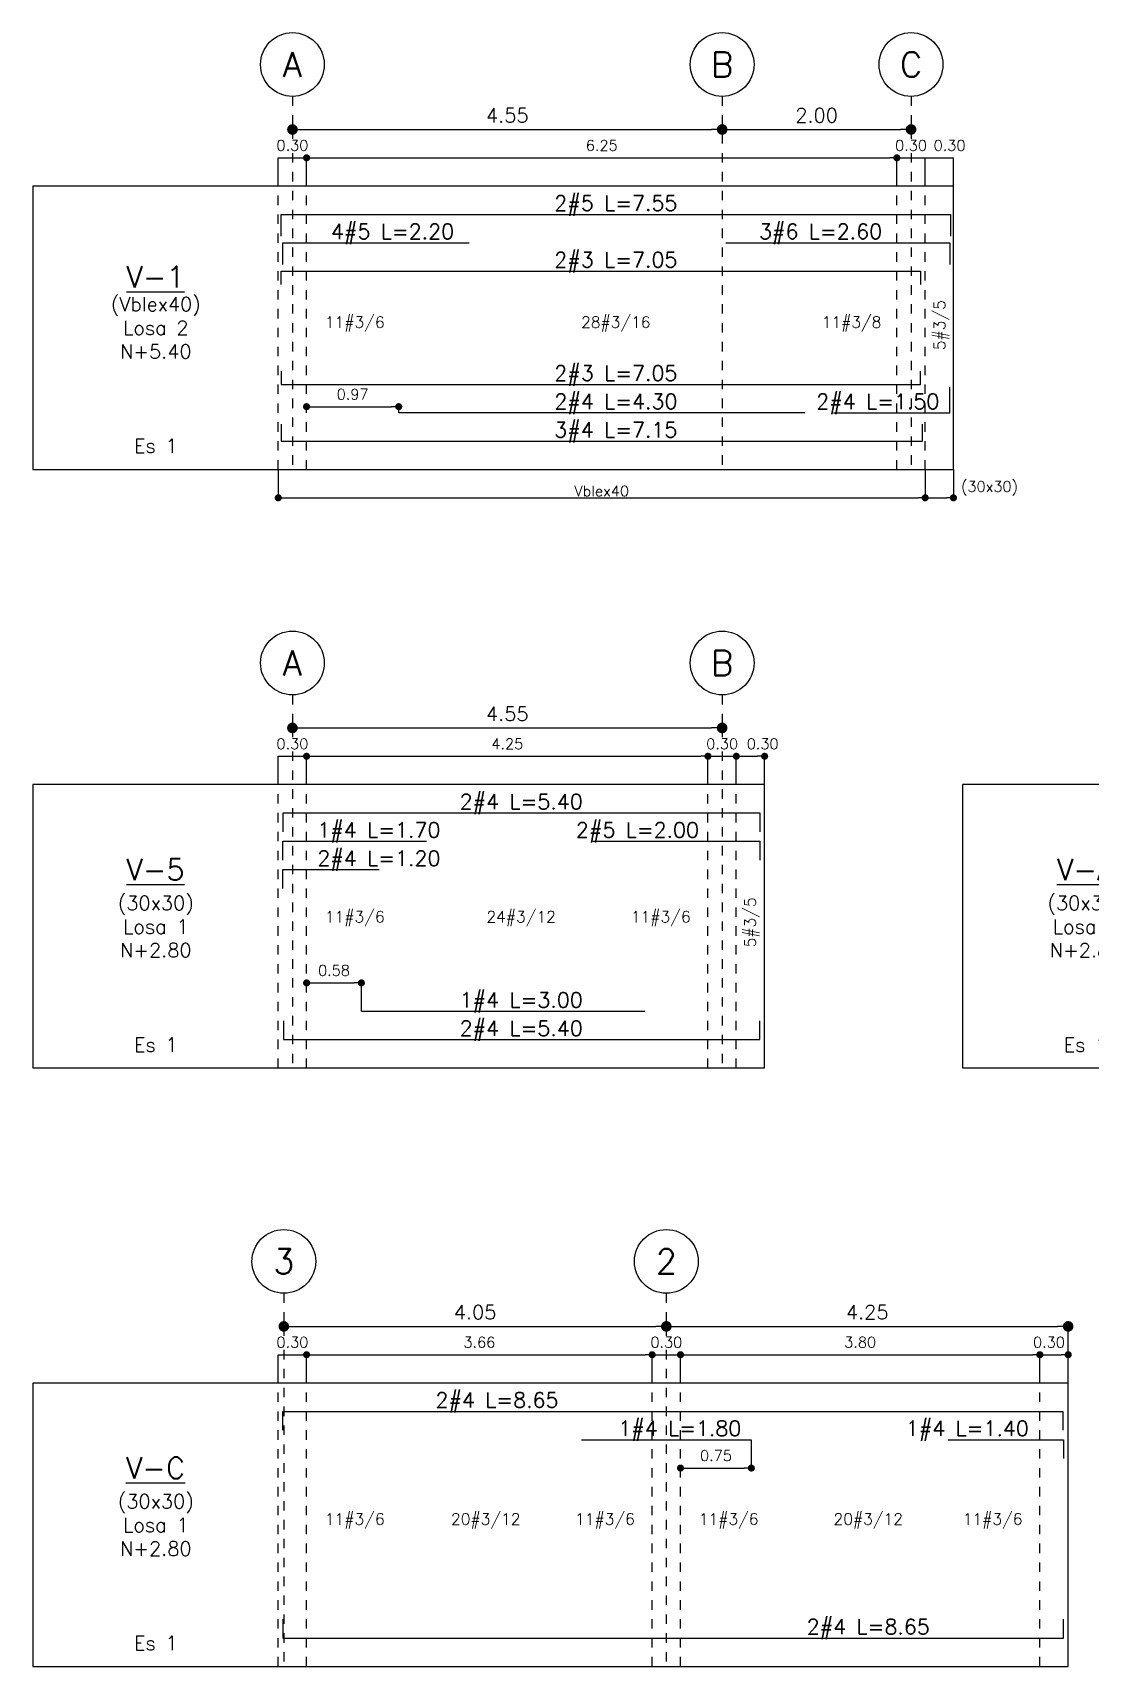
# Model space of a CAD drawing. Header units: millimetres. Extents: x -42 to 124, y -10 to 43.
# Drawn here: x 37.69 to 48.89, y 23.15 to 40.45 of the extents above; entities that cross this region are included whole.
import ezdxf
from ezdxf.enums import TextEntityAlignment as Align

# ---------------------------------------------------------------- set-up
doc = ezdxf.new("R2010")
doc.units = ezdxf.units.MM
doc.header["$LTSCALE"] = 0.01
doc.header["$PDMODE"] = 3
doc.linetypes.add('DASHDOT', pattern=[1, 0.5, -0.25, 0, -0.25])
doc.linetypes.add('DASHED2', pattern=[0.375, 0.25, -0.125])
for name, color, linetype in [('FC_BORDES', 4, 'Continuous'), ('FC_CIRCULO DE EJES', 3, 'Continuous'), ('FC_COTAS', 1, 'Continuous'), ('FC_COTAS @ 75', 1, 'Continuous'), ('FC_COTAS EJES', 1, 'Continuous'), ('FC_COTAS EJES @ 75', 1, 'Continuous'), ('FC_EJES', 1, 'DASHDOT'), ('FC_PROYECCION', 6, 'DASHED2'), ('FC_R-175', 5, 'Continuous'), ('FC_R-175 @ 75', 5, 'Continuous'), ('FC_R-60', 11, 'Continuous'), ('FC_R-80', 11, 'Continuous'), ('FC_R-80 @ 75', 11, 'Continuous'), ('FC_REFUERZO', 5, 'Continuous')]:
    doc.layers.add(name, color=color, linetype=linetype)
doc.styles.add('FC_TEXT', font='romans.shx', dxfattribs={"height": 0.002})
doc.styles.add('FC_TEXT1', font='romans.shx')
doc.styles.get("Standard").update_dxf_attribs({"font": 'romans.shx'})
doc.dimstyles.new('FC_COTAS', dxfattribs={"dimtxt": 0.0015, "dimasz": 0.001, "dimexe": 0, "dimexo": 0, "dimgap": 0.001, "dimtad": 1, "dimtih": 1, "dimtoh": 1, "dimzin": 0, "dimdsep": 46, "dimtxsty": 'FC_TEXT1', "dimblk": 'DOT', "dimcen": 0.09, "dimclrd": 256, "dimclre": 256, "dimclrt": 256, "dimadec": 0, "dimazin": 0, "dimtfac": 1, "dimtix": 1, "dimtmove": 2, "dimatfit": 3, "dimfxl": 1.002, "dimtolj": 1, "dimtzin": 0, "dimlwd": -1, "dimarcsym": 0})
doc.dimstyles.new('FC_COTAS EJES', dxfattribs={"dimtxt": 0.002, "dimasz": 0.0015, "dimexe": 0, "dimexo": 0, "dimgap": 0.001, "dimtad": 1, "dimtih": 1, "dimtoh": 1, "dimzin": 0, "dimdsep": 46, "dimtxsty": 'FC_TEXT1', "dimblk": 'DOT', "dimcen": 0.09, "dimclrd": 256, "dimclre": 256, "dimclrt": 256, "dimadec": 0, "dimazin": 0, "dimtfac": 1, "dimtix": 1, "dimtmove": 2, "dimatfit": 3, "dimfxl": 1.002, "dimtolj": 1, "dimtzin": 0, "dimlwd": -1, "dimarcsym": 0})

# ---------------------------------------------------------------- blocks, each defined once
blk = doc.blocks.new('*D447')
at = {"layer": 'Defpoints', "color": 0, "ltscale": 0.6, "transparency": 16777216}
for p in [(40.288, 32.484), (40.588, 32.484)]:
    blk.add_point(p, dxfattribs=at)
at = {"layer": 'FC_COTAS', "lineweight": -2, "ltscale": 0.6, "transparency": 16777216}
for p, q in [((40.288, 32.484), (40.288, 32.784)), ((40.588, 32.484), (40.588, 32.784))]:
    blk.add_line(p, q, dxfattribs=at)
at = {"layer": 'FC_COTAS', "ltscale": 0.6, "transparency": 16777216}
blk.add_line((40.288, 32.784), (40.588, 32.784), dxfattribs=at)
at = {"layer": 'FC_COTAS', "ltscale": 0.6, "transparency": 16777216, "insert": (40.438, 32.916), "char_height": 0.1125, "attachment_point": 5, "style": 'FC_TEXT1', "bg_fill": 3, "box_fill_scale": 1.1, "bg_fill_color": 256, "bg_fill_true_color": 13158600, "bg_fill_transparency": 0}
blk.add_mtext('\\A1;0.30', dxfattribs=at)
at = {"layer": 'Defpoints', "color": 0, "ltscale": 0.6, "transparency": 16777216}
blk.add_point((40.588, 32.784), dxfattribs=at)
blk = doc.blocks.new('_Dot')
at = {"color": 0, "linetype": 'ByBlock', "lineweight": -2}
blk.add_line((-0.5, 0), (-1, 0), dxfattribs=at)
at = {"color": 0, "linetype": 'ByBlock', "const_width": 0.5}
blk.add_lwpolyline([(-0.25, 0, 1), (0.25, 0, 1)], format="xyb", close=True, dxfattribs=at)
blk = doc.blocks.new('*D448')
at = {"layer": 'Defpoints', "color": 0, "ltscale": 0.6, "transparency": 16777216}
for p in [(44.838, 32.784), (40.588, 32.484), (44.838, 32.484)]:
    blk.add_point(p, dxfattribs=at)
at = {"layer": 'FC_COTAS', "lineweight": -2, "ltscale": 0.6, "transparency": 16777216}
for p, q in [((40.588, 32.484), (40.588, 32.784)), ((44.838, 32.484), (44.838, 32.784))]:
    blk.add_line(p, q, dxfattribs=at)
at = {"layer": 'FC_COTAS', "ltscale": 0.6, "transparency": 16777216}
blk.add_line((40.663, 32.784), (44.763, 32.784), dxfattribs=at)
at = {"layer": 'FC_COTAS', "ltscale": 0.6, "transparency": 16777216, "xscale": 0.075, "yscale": 0.075, "zscale": 0.075, "rotation": 180}
blk.add_blockref('_Dot', (40.588, 32.784), dxfattribs=at)
at = {"layer": 'FC_COTAS', "ltscale": 0.6, "transparency": 16777216, "xscale": 0.075, "yscale": 0.075, "zscale": 0.075}
blk.add_blockref('_Dot', (44.838, 32.784), dxfattribs=at)
at = {"layer": 'FC_COTAS', "ltscale": 0.6, "transparency": 16777216, "insert": (42.713, 32.916), "char_height": 0.1125, "attachment_point": 5, "style": 'FC_TEXT1'}
blk.add_mtext('\\A1;4.25', dxfattribs=at)
blk = doc.blocks.new('*D449')
at = {"layer": 'Defpoints', "color": 0, "ltscale": 0.6, "transparency": 16777216}
for p in [(44.838, 32.484), (45.138, 32.484)]:
    blk.add_point(p, dxfattribs=at)
at = {"layer": 'FC_COTAS', "lineweight": -2, "ltscale": 0.6, "transparency": 16777216}
for p, q in [((44.838, 32.484), (44.838, 32.784)), ((45.138, 32.484), (45.138, 32.784))]:
    blk.add_line(p, q, dxfattribs=at)
at = {"layer": 'FC_COTAS', "ltscale": 0.6, "transparency": 16777216}
blk.add_line((44.838, 32.784), (45.138, 32.784), dxfattribs=at)
at = {"layer": 'FC_COTAS', "ltscale": 0.6, "transparency": 16777216, "insert": (44.988, 32.916), "char_height": 0.1125, "attachment_point": 5, "style": 'FC_TEXT1', "bg_fill": 3, "box_fill_scale": 1.1, "bg_fill_color": 256, "bg_fill_true_color": 13158600, "bg_fill_transparency": 0}
blk.add_mtext('\\A1;0.30', dxfattribs=at)
at = {"layer": 'Defpoints', "color": 0, "ltscale": 0.6, "transparency": 16777216}
blk.add_point((45.138, 32.784), dxfattribs=at)
blk = doc.blocks.new('*D434')
at = {"layer": 'Defpoints', "color": 0, "ltscale": 0.6, "transparency": 16777216}
for p in [(45.438, 32.784), (45.138, 32.484), (45.438, 32.484)]:
    blk.add_point(p, dxfattribs=at)
at = {"layer": 'FC_COTAS', "lineweight": -2, "ltscale": 0.6, "transparency": 16777216}
for p, q in [((45.138, 32.484), (45.138, 32.784)), ((45.438, 32.484), (45.438, 32.784))]:
    blk.add_line(p, q, dxfattribs=at)
at = {"layer": 'FC_COTAS', "ltscale": 0.6, "transparency": 16777216}
blk.add_line((45.213, 32.784), (45.363, 32.784), dxfattribs=at)
at = {"layer": 'FC_COTAS', "ltscale": 0.6, "transparency": 16777216, "xscale": 0.075, "yscale": 0.075, "zscale": 0.075, "rotation": 180}
blk.add_blockref('_Dot', (45.138, 32.784), dxfattribs=at)
at = {"layer": 'FC_COTAS', "ltscale": 0.6, "transparency": 16777216, "xscale": 0.075, "yscale": 0.075, "zscale": 0.075}
blk.add_blockref('_Dot', (45.438, 32.784), dxfattribs=at)
at = {"layer": 'FC_COTAS', "ltscale": 0.6, "transparency": 16777216, "insert": (45.417, 32.916), "char_height": 0.1125, "attachment_point": 5, "style": 'FC_TEXT1'}
blk.add_mtext('\\A1;0.30', dxfattribs=at)
blk = doc.blocks.new('*D450')
at = {"layer": 'Defpoints', "color": 0, "ltscale": 0.6, "transparency": 16777216}
for p in [(40.438, 33.084), (44.988, 33.084), (44.988, 33.084)]:
    blk.add_point(p, dxfattribs=at)
at = {"layer": 'FC_COTAS EJES', "ltscale": 0.6, "transparency": 16777216}
blk.add_line((40.55, 33.084), (44.875, 33.084), dxfattribs=at)
at = {"layer": 'FC_COTAS EJES', "ltscale": 0.6, "transparency": 16777216, "xscale": 0.1125, "yscale": 0.1125, "zscale": 0.1125, "rotation": 180}
blk.add_blockref('_Dot', (40.438, 33.084), dxfattribs=at)
at = {"layer": 'FC_COTAS EJES', "ltscale": 0.6, "transparency": 16777216, "xscale": 0.1125, "yscale": 0.1125, "zscale": 0.1125}
blk.add_blockref('_Dot', (44.988, 33.084), dxfattribs=at)
at = {"layer": 'FC_COTAS EJES', "ltscale": 0.6, "transparency": 16777216, "insert": (42.713, 33.234), "char_height": 0.15, "attachment_point": 5, "style": 'FC_TEXT1'}
blk.add_mtext('\\A1;4.55', dxfattribs=at)
blk = doc.blocks.new('FC_B_Eje')
at = {"layer": 'FC_CIRCULO DE EJES', "ltscale": 1.5}
blk.add_circle((0, 0), 0.0045, dxfattribs=at)
at = {"ltscale": 1.5, "style": 'FC_TEXT1'}
blk.add_attdef('EJE', text='', height=0.0035, dxfattribs=at).set_placement((0, 0), align=Align.MIDDLE_CENTER)
blk = doc.blocks.new('*D407')
at = {"layer": 'Defpoints', "color": 0, "ltscale": 0.6, "transparency": 16777216}
for p in [(40.288, 26.147), (40.588, 26.147)]:
    blk.add_point(p, dxfattribs=at)
at = {"layer": 'FC_COTAS', "lineweight": -2, "ltscale": 0.6, "transparency": 16777216}
for p, q in [((40.288, 26.147), (40.288, 26.447)), ((40.588, 26.147), (40.588, 26.447))]:
    blk.add_line(p, q, dxfattribs=at)
at = {"layer": 'FC_COTAS', "ltscale": 0.6, "transparency": 16777216}
blk.add_line((40.288, 26.447), (40.588, 26.447), dxfattribs=at)
at = {"layer": 'FC_COTAS', "ltscale": 0.6, "transparency": 16777216, "insert": (40.438, 26.579), "char_height": 0.1125, "attachment_point": 5, "style": 'FC_TEXT1', "bg_fill": 3, "box_fill_scale": 1.1, "bg_fill_color": 256, "bg_fill_true_color": 13158600, "bg_fill_transparency": 0}
blk.add_mtext('\\A1;0.30', dxfattribs=at)
at = {"layer": 'Defpoints', "color": 0, "ltscale": 0.6, "transparency": 16777216}
blk.add_point((40.588, 26.447), dxfattribs=at)
blk = doc.blocks.new('*D408')
at = {"layer": 'Defpoints', "color": 0, "ltscale": 0.6, "transparency": 16777216}
for p in [(44.247, 26.447), (40.588, 26.147), (44.247, 26.147)]:
    blk.add_point(p, dxfattribs=at)
at = {"layer": 'FC_COTAS', "lineweight": -2, "ltscale": 0.6, "transparency": 16777216}
for p, q in [((40.588, 26.147), (40.588, 26.447)), ((44.247, 26.147), (44.247, 26.447))]:
    blk.add_line(p, q, dxfattribs=at)
at = {"layer": 'FC_COTAS', "ltscale": 0.6, "transparency": 16777216}
blk.add_line((40.663, 26.447), (44.172, 26.447), dxfattribs=at)
at = {"layer": 'FC_COTAS', "ltscale": 0.6, "transparency": 16777216, "xscale": 0.075, "yscale": 0.075, "zscale": 0.075, "rotation": 180}
blk.add_blockref('_Dot', (40.588, 26.447), dxfattribs=at)
at = {"layer": 'FC_COTAS', "ltscale": 0.6, "transparency": 16777216, "xscale": 0.075, "yscale": 0.075, "zscale": 0.075}
blk.add_blockref('_Dot', (44.247, 26.447), dxfattribs=at)
at = {"layer": 'FC_COTAS', "ltscale": 0.6, "transparency": 16777216, "insert": (42.417, 26.579), "char_height": 0.1125, "attachment_point": 5, "style": 'FC_TEXT1'}
blk.add_mtext('\\A1;3.66', dxfattribs=at)
blk = doc.blocks.new('*D409')
at = {"layer": 'Defpoints', "color": 0, "ltscale": 0.6, "transparency": 16777216}
for p in [(44.247, 26.147), (44.547, 26.147)]:
    blk.add_point(p, dxfattribs=at)
at = {"layer": 'FC_COTAS', "lineweight": -2, "ltscale": 0.6, "transparency": 16777216}
for p, q in [((44.247, 26.147), (44.247, 26.447)), ((44.547, 26.147), (44.547, 26.447))]:
    blk.add_line(p, q, dxfattribs=at)
at = {"layer": 'FC_COTAS', "ltscale": 0.6, "transparency": 16777216}
blk.add_line((44.247, 26.447), (44.547, 26.447), dxfattribs=at)
at = {"layer": 'FC_COTAS', "ltscale": 0.6, "transparency": 16777216, "insert": (44.397, 26.579), "char_height": 0.1125, "attachment_point": 5, "style": 'FC_TEXT1', "bg_fill": 3, "box_fill_scale": 1.1, "bg_fill_color": 256, "bg_fill_true_color": 13158600, "bg_fill_transparency": 0}
blk.add_mtext('\\A1;0.30', dxfattribs=at)
at = {"layer": 'Defpoints', "color": 0, "ltscale": 0.6, "transparency": 16777216}
blk.add_point((44.547, 26.447), dxfattribs=at)
blk = doc.blocks.new('*D410')
at = {"layer": 'Defpoints', "color": 0, "ltscale": 0.6, "transparency": 16777216}
for p in [(48.352, 26.447), (44.547, 26.147), (48.352, 26.147)]:
    blk.add_point(p, dxfattribs=at)
at = {"layer": 'FC_COTAS', "lineweight": -2, "ltscale": 0.6, "transparency": 16777216}
for p, q in [((44.547, 26.147), (44.547, 26.447)), ((48.352, 26.147), (48.352, 26.447))]:
    blk.add_line(p, q, dxfattribs=at)
at = {"layer": 'FC_COTAS', "ltscale": 0.6, "transparency": 16777216}
blk.add_line((44.622, 26.447), (48.277, 26.447), dxfattribs=at)
at = {"layer": 'FC_COTAS', "ltscale": 0.6, "transparency": 16777216, "xscale": 0.075, "yscale": 0.075, "zscale": 0.075, "rotation": 180}
blk.add_blockref('_Dot', (44.547, 26.447), dxfattribs=at)
at = {"layer": 'FC_COTAS', "ltscale": 0.6, "transparency": 16777216, "xscale": 0.075, "yscale": 0.075, "zscale": 0.075}
blk.add_blockref('_Dot', (48.352, 26.447), dxfattribs=at)
at = {"layer": 'FC_COTAS', "ltscale": 0.6, "transparency": 16777216, "insert": (46.449, 26.579), "char_height": 0.1125, "attachment_point": 5, "style": 'FC_TEXT1'}
blk.add_mtext('\\A1;3.80', dxfattribs=at)
blk = doc.blocks.new('*D411')
at = {"layer": 'Defpoints', "color": 0, "ltscale": 0.6, "transparency": 16777216}
for p in [(48.652, 26.447), (48.352, 26.147), (48.652, 26.147)]:
    blk.add_point(p, dxfattribs=at)
at = {"layer": 'FC_COTAS', "lineweight": -2, "ltscale": 0.6, "transparency": 16777216}
for p, q in [((48.352, 26.147), (48.352, 26.447)), ((48.652, 26.147), (48.652, 26.447))]:
    blk.add_line(p, q, dxfattribs=at)
at = {"layer": 'FC_COTAS', "ltscale": 0.6, "transparency": 16777216}
blk.add_line((48.427, 26.447), (48.577, 26.447), dxfattribs=at)
at = {"layer": 'FC_COTAS', "ltscale": 0.6, "transparency": 16777216, "xscale": 0.075, "yscale": 0.075, "zscale": 0.075, "rotation": 180}
blk.add_blockref('_Dot', (48.352, 26.447), dxfattribs=at)
at = {"layer": 'FC_COTAS', "ltscale": 0.6, "transparency": 16777216, "xscale": 0.075, "yscale": 0.075, "zscale": 0.075}
blk.add_blockref('_Dot', (48.652, 26.447), dxfattribs=at)
at = {"layer": 'FC_COTAS', "ltscale": 0.6, "transparency": 16777216, "insert": (48.448, 26.579), "char_height": 0.1125, "attachment_point": 5, "style": 'FC_TEXT1'}
blk.add_mtext('\\A1;0.30', dxfattribs=at)
blk = doc.blocks.new('*D412')
at = {"layer": 'Defpoints', "color": 0, "ltscale": 0.6, "transparency": 16777216}
for p in [(40.347, 26.747), (44.397, 26.747), (44.397, 26.747)]:
    blk.add_point(p, dxfattribs=at)
at = {"layer": 'FC_COTAS', "ltscale": 0.6, "transparency": 16777216}
blk.add_line((40.46, 26.747), (44.285, 26.747), dxfattribs=at)
at = {"layer": 'FC_COTAS', "ltscale": 0.6, "transparency": 16777216, "xscale": 0.1125, "yscale": 0.1125, "zscale": 0.1125, "rotation": 180}
blk.add_blockref('_Dot', (40.347, 26.747), dxfattribs=at)
at = {"layer": 'FC_COTAS', "ltscale": 0.6, "transparency": 16777216, "xscale": 0.1125, "yscale": 0.1125, "zscale": 0.1125}
blk.add_blockref('_Dot', (44.397, 26.747), dxfattribs=at)
at = {"layer": 'FC_COTAS', "ltscale": 0.6, "transparency": 16777216, "insert": (42.372, 26.897), "char_height": 0.15, "attachment_point": 5, "style": 'FC_TEXT1'}
blk.add_mtext('\\A1;4.05', dxfattribs=at)
blk = doc.blocks.new('*D413')
at = {"layer": 'Defpoints', "color": 0, "ltscale": 0.6, "transparency": 16777216}
for p in [(44.397, 26.747), (48.652, 26.747), (48.652, 26.147)]:
    blk.add_point(p, dxfattribs=at)
at = {"layer": 'FC_COTAS', "ltscale": 0.6, "transparency": 16777216}
blk.add_line((44.51, 26.747), (48.539, 26.747), dxfattribs=at)
at = {"layer": 'FC_COTAS', "lineweight": -2, "ltscale": 0.6, "transparency": 16777216}
blk.add_line((48.652, 26.147), (48.652, 26.747), dxfattribs=at)
at = {"layer": 'FC_COTAS', "ltscale": 0.6, "transparency": 16777216, "xscale": 0.1125, "yscale": 0.1125, "zscale": 0.1125, "rotation": 180}
blk.add_blockref('_Dot', (44.397, 26.747), dxfattribs=at)
at = {"layer": 'FC_COTAS', "ltscale": 0.6, "transparency": 16777216, "xscale": 0.1125, "yscale": 0.1125, "zscale": 0.1125}
blk.add_blockref('_Dot', (48.652, 26.747), dxfattribs=at)
at = {"layer": 'FC_COTAS', "ltscale": 0.6, "transparency": 16777216, "insert": (46.524, 26.897), "char_height": 0.15, "attachment_point": 5, "style": 'FC_TEXT1'}
blk.add_mtext('\\A1;4.25', dxfattribs=at)
blk = doc.blocks.new('*D466')
at = {"layer": 'Defpoints', "color": 0, "ltscale": 0.6, "transparency": 16777216}
for p in [(40.288, 38.821), (40.588, 38.821)]:
    blk.add_point(p, dxfattribs=at)
at = {"layer": 'FC_COTAS', "lineweight": -2, "ltscale": 0.6, "transparency": 16777216}
for p, q in [((40.288, 38.821), (40.288, 39.121)), ((40.588, 38.821), (40.588, 39.121))]:
    blk.add_line(p, q, dxfattribs=at)
at = {"layer": 'FC_COTAS', "ltscale": 0.6, "transparency": 16777216}
blk.add_line((40.288, 39.121), (40.588, 39.121), dxfattribs=at)
at = {"layer": 'FC_COTAS', "ltscale": 0.6, "transparency": 16777216, "insert": (40.438, 39.253), "char_height": 0.1125, "attachment_point": 5, "style": 'FC_TEXT1', "bg_fill": 3, "box_fill_scale": 1.1, "bg_fill_color": 256, "bg_fill_true_color": 13158600, "bg_fill_transparency": 0}
blk.add_mtext('\\A1;0.30', dxfattribs=at)
at = {"layer": 'Defpoints', "color": 0, "ltscale": 0.6, "transparency": 16777216}
blk.add_point((40.588, 39.121), dxfattribs=at)
blk = doc.blocks.new('*D467')
at = {"layer": 'Defpoints', "color": 0, "ltscale": 0.6, "transparency": 16777216}
for p in [(46.838, 39.121), (40.588, 38.821), (46.838, 38.821)]:
    blk.add_point(p, dxfattribs=at)
at = {"layer": 'FC_COTAS', "lineweight": -2, "ltscale": 0.6, "transparency": 16777216}
for p, q in [((40.588, 38.821), (40.588, 39.121)), ((46.838, 38.821), (46.838, 39.121))]:
    blk.add_line(p, q, dxfattribs=at)
at = {"layer": 'FC_COTAS', "ltscale": 0.6, "transparency": 16777216}
blk.add_line((40.663, 39.121), (46.763, 39.121), dxfattribs=at)
at = {"layer": 'FC_COTAS', "ltscale": 0.6, "transparency": 16777216, "xscale": 0.075, "yscale": 0.075, "zscale": 0.075, "rotation": 180}
blk.add_blockref('_Dot', (40.588, 39.121), dxfattribs=at)
at = {"layer": 'FC_COTAS', "ltscale": 0.6, "transparency": 16777216, "xscale": 0.075, "yscale": 0.075, "zscale": 0.075}
blk.add_blockref('_Dot', (46.838, 39.121), dxfattribs=at)
at = {"layer": 'FC_COTAS', "ltscale": 0.6, "transparency": 16777216, "insert": (43.713, 39.253), "char_height": 0.1125, "attachment_point": 5, "style": 'FC_TEXT1'}
blk.add_mtext('\\A1;6.25', dxfattribs=at)
blk = doc.blocks.new('*D468')
at = {"layer": 'Defpoints', "color": 0, "ltscale": 0.6, "transparency": 16777216}
for p in [(40.438, 39.421), (44.988, 39.421), (44.988, 39.421)]:
    blk.add_point(p, dxfattribs=at)
at = {"layer": 'FC_COTAS EJES', "ltscale": 0.6, "transparency": 16777216}
blk.add_line((40.55, 39.421), (44.875, 39.421), dxfattribs=at)
at = {"layer": 'FC_COTAS EJES', "ltscale": 0.6, "transparency": 16777216, "xscale": 0.1125, "yscale": 0.1125, "zscale": 0.1125, "rotation": 180}
blk.add_blockref('_Dot', (40.438, 39.421), dxfattribs=at)
at = {"layer": 'FC_COTAS EJES', "ltscale": 0.6, "transparency": 16777216, "xscale": 0.1125, "yscale": 0.1125, "zscale": 0.1125}
blk.add_blockref('_Dot', (44.988, 39.421), dxfattribs=at)
at = {"layer": 'FC_COTAS EJES', "ltscale": 0.6, "transparency": 16777216, "insert": (42.713, 39.571), "char_height": 0.15, "attachment_point": 5, "style": 'FC_TEXT1'}
blk.add_mtext('\\A1;4.55', dxfattribs=at)
blk = doc.blocks.new('*D469')
at = {"layer": 'Defpoints', "color": 0, "ltscale": 0.6, "transparency": 16777216}
for p in [(44.988, 39.421), (46.988, 39.421), (46.988, 39.421)]:
    blk.add_point(p, dxfattribs=at)
at = {"layer": 'FC_COTAS EJES', "ltscale": 0.6, "transparency": 16777216}
blk.add_line((45.1, 39.421), (46.875, 39.421), dxfattribs=at)
at = {"layer": 'FC_COTAS EJES', "ltscale": 0.6, "transparency": 16777216, "xscale": 0.1125, "yscale": 0.1125, "zscale": 0.1125, "rotation": 180}
blk.add_blockref('_Dot', (44.988, 39.421), dxfattribs=at)
at = {"layer": 'FC_COTAS EJES', "ltscale": 0.6, "transparency": 16777216, "xscale": 0.1125, "yscale": 0.1125, "zscale": 0.1125}
blk.add_blockref('_Dot', (46.988, 39.421), dxfattribs=at)
at = {"layer": 'FC_COTAS EJES', "ltscale": 0.6, "transparency": 16777216, "insert": (45.988, 39.571), "char_height": 0.15, "attachment_point": 5, "style": 'FC_TEXT1'}
blk.add_mtext('\\A1;2.00', dxfattribs=at)
blk = doc.blocks.new('*D470')
at = {"layer": 'Defpoints', "color": 0, "ltscale": 0.6, "transparency": 16777216}
for p in [(46.838, 38.821), (47.138, 38.821)]:
    blk.add_point(p, dxfattribs=at)
at = {"layer": 'FC_COTAS', "lineweight": -2, "ltscale": 0.6, "transparency": 16777216}
for p, q in [((46.838, 38.821), (46.838, 39.121)), ((47.138, 38.821), (47.138, 39.121))]:
    blk.add_line(p, q, dxfattribs=at)
at = {"layer": 'FC_COTAS', "ltscale": 0.6, "transparency": 16777216}
blk.add_line((46.838, 39.121), (47.138, 39.121), dxfattribs=at)
at = {"layer": 'FC_COTAS', "ltscale": 0.6, "transparency": 16777216, "insert": (46.988, 39.252), "char_height": 0.1125, "attachment_point": 5, "style": 'FC_TEXT1', "bg_fill": 3, "box_fill_scale": 1.1, "bg_fill_color": 256, "bg_fill_true_color": 13158600, "bg_fill_transparency": 0}
blk.add_mtext('\\A1;0.30', dxfattribs=at)
at = {"layer": 'Defpoints', "color": 0, "ltscale": 0.6, "transparency": 16777216}
blk.add_point((47.138, 39.121), dxfattribs=at)
blk = doc.blocks.new('*D471')
at = {"layer": 'Defpoints', "color": 0, "ltscale": 0.6, "transparency": 16777216}
for p in [(47.437, 39.121), (47.138, 38.821), (47.437, 38.821)]:
    blk.add_point(p, dxfattribs=at)
at = {"layer": 'FC_COTAS', "lineweight": -2, "ltscale": 0.6, "transparency": 16777216}
for p, q in [((47.138, 38.821), (47.138, 39.121)), ((47.437, 38.821), (47.437, 39.121))]:
    blk.add_line(p, q, dxfattribs=at)
at = {"layer": 'FC_COTAS', "ltscale": 0.6, "transparency": 16777216}
blk.add_line((47.138, 39.121), (47.437, 39.121), dxfattribs=at)
at = {"layer": 'FC_COTAS', "ltscale": 0.6, "transparency": 16777216, "insert": (47.396, 39.252), "char_height": 0.1125, "attachment_point": 5, "style": 'FC_TEXT1'}
blk.add_mtext('\\A1;0.30', dxfattribs=at)
blk = doc.blocks.new('*D472')
at = {"layer": 'Defpoints', "color": 0, "ltscale": 0.6, "transparency": 16777216}
for p in [(40.288, 35.821), (47.138, 35.821), (47.138, 35.521)]:
    blk.add_point(p, dxfattribs=at)
at = {"layer": 'FC_COTAS', "lineweight": -2, "ltscale": 0.6, "transparency": 16777216}
for p, q in [((40.288, 35.821), (40.288, 35.521)), ((47.138, 35.821), (47.138, 35.521))]:
    blk.add_line(p, q, dxfattribs=at)
at = {"layer": 'FC_COTAS', "ltscale": 0.6, "transparency": 16777216}
blk.add_line((40.363, 35.521), (47.063, 35.521), dxfattribs=at)
at = {"layer": 'FC_COTAS', "ltscale": 0.6, "transparency": 16777216, "xscale": 0.075, "yscale": 0.075, "zscale": 0.075, "rotation": 180}
blk.add_blockref('_Dot', (40.288, 35.521), dxfattribs=at)
at = {"layer": 'FC_COTAS', "ltscale": 0.6, "transparency": 16777216, "xscale": 0.075, "yscale": 0.075, "zscale": 0.075}
blk.add_blockref('_Dot', (47.138, 35.521), dxfattribs=at)
at = {"layer": 'FC_COTAS', "ltscale": 0.6, "transparency": 16777216, "insert": (43.713, 35.593), "char_height": 0.1125, "attachment_point": 5, "style": 'FC_TEXT1'}
blk.add_mtext('\\A1;Vblex40', dxfattribs=at)
blk = doc.blocks.new('*D473')
at = {"layer": 'Defpoints', "color": 0, "ltscale": 0.6, "transparency": 16777216}
for p in [(47.138, 35.821), (47.437, 35.821), (47.437, 35.521)]:
    blk.add_point(p, dxfattribs=at)
at = {"layer": 'FC_COTAS', "lineweight": -2, "ltscale": 0.6, "transparency": 16777216}
for p, q in [((47.138, 35.821), (47.138, 35.521)), ((47.437, 35.821), (47.437, 35.521))]:
    blk.add_line(p, q, dxfattribs=at)
at = {"layer": 'FC_COTAS', "ltscale": 0.6, "transparency": 16777216}
blk.add_line((47.213, 35.521), (47.362, 35.521), dxfattribs=at)
at = {"layer": 'FC_COTAS', "ltscale": 0.6, "transparency": 16777216, "xscale": 0.075, "yscale": 0.075, "zscale": 0.075, "rotation": 180}
blk.add_blockref('_Dot', (47.138, 35.521), dxfattribs=at)
at = {"layer": 'FC_COTAS', "ltscale": 0.6, "transparency": 16777216, "xscale": 0.075, "yscale": 0.075, "zscale": 0.075}
blk.add_blockref('_Dot', (47.437, 35.521), dxfattribs=at)
at = {"layer": 'FC_COTAS', "ltscale": 0.6, "transparency": 16777216, "insert": (47.819, 35.622), "char_height": 0.1125, "attachment_point": 5, "style": 'FC_TEXT1'}
blk.add_mtext('\\A1;(30x30)', dxfattribs=at)
blk = doc.blocks.new('*D435')
at = {"layer": 'Defpoints', "color": 0, "ltscale": 0.6, "transparency": 16777216}
for p in [(40.588, 30.384), (41.168, 30.384), (41.168, 30.084)]:
    blk.add_point(p, dxfattribs=at)
at = {"layer": 'FC_COTAS', "ltscale": 0.6, "transparency": 16777216}
blk.add_line((40.663, 30.384), (41.093, 30.384), dxfattribs=at)
at = {"layer": 'FC_COTAS', "lineweight": -2, "ltscale": 0.6, "transparency": 16777216}
blk.add_line((41.168, 30.084), (41.168, 30.384), dxfattribs=at)
at = {"layer": 'FC_COTAS', "ltscale": 0.6, "transparency": 16777216, "xscale": 0.075, "yscale": 0.075, "zscale": 0.075, "rotation": 180}
blk.add_blockref('_Dot', (40.588, 30.384), dxfattribs=at)
at = {"layer": 'FC_COTAS', "ltscale": 0.6, "transparency": 16777216, "xscale": 0.075, "yscale": 0.075, "zscale": 0.075}
blk.add_blockref('_Dot', (41.168, 30.384), dxfattribs=at)
at = {"layer": 'FC_COTAS', "ltscale": 0.6, "transparency": 16777216, "insert": (40.878, 30.516), "char_height": 0.1125, "attachment_point": 5, "style": 'FC_TEXT1'}
blk.add_mtext('\\A1;0.58', dxfattribs=at)
blk = doc.blocks.new('*D444')
at = {"layer": 'Defpoints', "color": 0, "ltscale": 0.6, "transparency": 16777216}
for p in [(45.297, 25.547), (44.547, 25.247), (45.297, 25.247)]:
    blk.add_point(p, dxfattribs=at)
at = {"layer": 'FC_COTAS', "lineweight": -2, "ltscale": 0.6, "transparency": 16777216}
blk.add_line((45.297, 25.547), (45.297, 25.247), dxfattribs=at)
at = {"layer": 'FC_COTAS', "ltscale": 0.6, "transparency": 16777216}
blk.add_line((44.622, 25.247), (45.222, 25.247), dxfattribs=at)
at = {"layer": 'FC_COTAS', "ltscale": 0.6, "transparency": 16777216, "xscale": 0.075, "yscale": 0.075, "zscale": 0.075, "rotation": 180}
blk.add_blockref('_Dot', (44.547, 25.247), dxfattribs=at)
at = {"layer": 'FC_COTAS', "ltscale": 0.6, "transparency": 16777216, "xscale": 0.075, "yscale": 0.075, "zscale": 0.075}
blk.add_blockref('_Dot', (45.297, 25.247), dxfattribs=at)
at = {"layer": 'FC_COTAS', "ltscale": 0.6, "transparency": 16777216, "insert": (44.922, 25.379), "char_height": 0.1125, "attachment_point": 5, "style": 'FC_TEXT1'}
blk.add_mtext('\\A1;0.75', dxfattribs=at)
blk = doc.blocks.new('*D511')
at = {"layer": 'Defpoints', "color": 0, "ltscale": 0.6, "transparency": 16777216}
for p in [(40.588, 36.471), (41.563, 36.486), (41.563, 36.421)]:
    blk.add_point(p, dxfattribs=at)
at = {"layer": 'FC_COTAS EJES', "lineweight": -2, "ltscale": 0.6, "transparency": 16777216}
for p, q in [((40.588, 36.471), (40.588, 36.486)), ((41.563, 36.421), (41.563, 36.486))]:
    blk.add_line(p, q, dxfattribs=at)
at = {"layer": 'FC_COTAS EJES', "ltscale": 0.6, "transparency": 16777216}
blk.add_line((40.663, 36.486), (41.488, 36.486), dxfattribs=at)
at = {"layer": 'FC_COTAS EJES', "ltscale": 0.6, "transparency": 16777216, "xscale": 0.075, "yscale": 0.075, "zscale": 0.075, "rotation": 180}
blk.add_blockref('_Dot', (40.588, 36.486), dxfattribs=at)
at = {"layer": 'FC_COTAS EJES', "ltscale": 0.6, "transparency": 16777216, "xscale": 0.075, "yscale": 0.075, "zscale": 0.075}
blk.add_blockref('_Dot', (41.563, 36.486), dxfattribs=at)
at = {"layer": 'FC_COTAS EJES', "ltscale": 0.6, "transparency": 16777216, "insert": (41.075, 36.618), "char_height": 0.1125, "attachment_point": 5, "style": 'FC_TEXT1'}
blk.add_mtext('\\A1;0.97', dxfattribs=at)

msp = doc.modelspace()

# ---------------------------------------------------------------- linework, layer by layer
at = {"layer": 'FC_BORDES'}
for points in [[(37.688, 35.821), (47.437, 35.821), (47.437, 38.821), (37.688, 38.821)], [(37.688, 29.484), (45.438, 29.484), (45.438, 32.484), (37.688, 32.484)], [(47.532, 29.484), (66.962, 29.484), (66.962, 32.484), (47.532, 32.484)], [(37.688, 23.147), (48.652, 23.147), (48.652, 26.147), (37.688, 26.147)]]:
    msp.add_lwpolyline(points, close=True, dxfattribs=at)
at = {"layer": 'FC_EJES', "ltscale": 0.6}
for p, q in [((40.438, 39.771), (40.438, 35.821)), ((44.988, 39.771), (44.988, 35.821)), ((46.988, 39.771), (46.988, 35.821)), ((40.438, 33.434), (40.438, 29.484)), ((44.988, 33.434), (44.988, 29.484)), ((40.347, 27.097), (40.347, 23.147)), ((44.397, 27.097), (44.397, 23.147))]:
    msp.add_line(p, q, dxfattribs=at)
at = {"layer": 'FC_PROYECCION', "ltscale": 0.6}
for p, q in [((40.288, 35.821), (40.288, 38.821)), ((40.588, 35.821), (40.588, 38.821)), ((46.838, 35.821), (46.838, 38.821)), ((47.138, 35.821), (47.138, 38.821)), ((40.288, 29.484), (40.288, 32.484)), ((40.588, 29.484), (40.588, 32.484)), ((44.838, 29.484), (44.838, 32.484)), ((45.138, 29.484), (45.138, 32.484)), ((40.288, 23.147), (40.288, 26.147)), ((40.588, 23.147), (40.588, 26.147)), ((44.247, 23.147), (44.247, 26.147)), ((44.547, 23.147), (44.547, 26.147)), ((48.352, 23.147), (48.352, 26.147))]:
    msp.add_line(p, q, dxfattribs=at)
at = {"layer": 'FC_REFUERZO'}
for p, q in [((41.168, 30.084), (44.168, 30.084)), ((43.497, 25.547), (45.297, 25.547))]:
    msp.add_line(p, q, dxfattribs=at)
for points in [[(40.317, 38.291), (40.317, 38.521), (47.407, 38.521), (47.407, 38.291)], [(40.338, 37.991), (40.338, 38.221), (42.308, 38.221)], [(45.028, 38.221), (47.398, 38.221), (47.398, 37.991)], [(40.317, 37.781), (40.317, 37.921), (47.088, 37.921), (47.088, 37.781)], [(40.317, 36.861), (40.317, 36.721), (47.088, 36.721), (47.088, 36.861)], [(46.168, 36.421), (47.398, 36.421), (47.398, 36.691)], [(45.863, 36.421), (41.563, 36.421)], [(40.317, 36.301), (40.317, 36.121), (47.108, 36.121), (47.108, 36.301)], [(40.34, 31.984), (40.34, 32.184), (45.388, 32.184), (45.388, 31.984)], [(40.338, 31.684), (40.338, 31.884), (41.858, 31.884)], [(43.618, 31.884), (45.388, 31.884), (45.388, 31.684)], [(40.338, 31.384), (40.338, 31.584), (41.358, 31.584)], [(40.345, 29.984), (40.345, 29.784), (45.388, 29.784), (45.388, 29.984)], [(40.338, 25.647), (40.338, 25.847), (48.597, 25.847), (48.597, 25.647)], [(47.382, 25.547), (48.602, 25.547), (48.602, 25.347)], [(40.338, 23.647), (40.338, 23.447), (48.602, 23.447), (48.602, 23.647)]]:
    msp.add_lwpolyline(points, dxfattribs=at)

# ---------------------------------------------------------------- block references
at = {"layer": 'FC_R-175'}
ref = msp.add_blockref('FC_B_Eje', (40.438, 40.109), dxfattribs=dict(at, xscale=75, yscale=75, zscale=75))
ref.add_attrib('EJE', 'A', dxfattribs={"layer": '0', "color": 0, "ltscale": 1.5, "height": 0.263, "style": 'FC_TEXT1'}).set_placement((40.438, 40.109), align=Align.MIDDLE_CENTER)
ref = msp.add_blockref('FC_B_Eje', (44.988, 40.109), dxfattribs=dict(at, xscale=75, yscale=75, zscale=75))
ref.add_attrib('EJE', 'B', dxfattribs={"layer": '0', "color": 0, "ltscale": 1.5, "height": 0.263, "style": 'FC_TEXT1'}).set_placement((44.988, 40.109), align=Align.MIDDLE_CENTER)
ref = msp.add_blockref('FC_B_Eje', (46.988, 40.109), dxfattribs=dict(at, xscale=75, yscale=75, zscale=75))
ref.add_attrib('EJE', 'C', dxfattribs={"layer": '0', "color": 0, "ltscale": 1.5, "height": 0.263, "style": 'FC_TEXT1'}).set_placement((46.988, 40.109), align=Align.MIDDLE_CENTER)
ref = msp.add_blockref('FC_B_Eje', (40.438, 33.772), dxfattribs=dict(at, xscale=75, yscale=75, zscale=75))
ref.add_attrib('EJE', 'A', dxfattribs={"layer": '0', "color": 0, "ltscale": 1.5, "height": 0.263, "style": 'FC_TEXT1'}).set_placement((40.438, 33.772), align=Align.MIDDLE_CENTER)
ref = msp.add_blockref('FC_B_Eje', (44.988, 33.772), dxfattribs=dict(at, xscale=75, yscale=75, zscale=75))
ref.add_attrib('EJE', 'B', dxfattribs={"layer": '0', "color": 0, "ltscale": 1.5, "height": 0.263, "style": 'FC_TEXT1'}).set_placement((44.988, 33.772), align=Align.MIDDLE_CENTER)
ref = msp.add_blockref('FC_B_Eje', (40.347, 27.435), dxfattribs=dict(at, xscale=75, yscale=75, zscale=75))
ref.add_attrib('EJE', '3', dxfattribs={"layer": '0', "color": 0, "ltscale": 1.5, "height": 0.263, "style": 'FC_TEXT1'}).set_placement((40.347, 27.435), align=Align.MIDDLE_CENTER)
ref = msp.add_blockref('FC_B_Eje', (44.397, 27.435), dxfattribs=dict(at, xscale=75, yscale=75, zscale=75))
ref.add_attrib('EJE', '2', dxfattribs={"layer": '0', "color": 0, "ltscale": 1.5, "height": 0.263, "style": 'FC_TEXT1'}).set_placement((44.397, 27.435), align=Align.MIDDLE_CENTER)

# ---------------------------------------------------------------- texts
at = {"layer": 'FC_R-175 @ 75', "char_height": 0.225, "width": 1.05225, "attachment_point": 5, "style": 'FC_TEXT'}
for s, insert in [('{\\LV-1}', (38.988, 37.86)), ('{\\LV-5}', (38.988, 31.584)), ('{\\LV-A}', (48.832, 31.584)), ('{\\LV-C}', (38.988, 25.248))]:
    msp.add_mtext(s, dxfattribs=dict(at, insert=insert))
at = {"layer": 'FC_R-60'}
for p in [(47.35, 37.349), (45.344, 31.025)]:
    msp.add_text('5#3/5', height=0.12, rotation=90, dxfattribs=at).set_placement(p, align=Align.CENTER)
for s, p in [('11#3/6', (41.098, 37.321)), ('28#3/16', (43.862, 37.321)), ('11#3/8', (46.358, 37.321)), ('11#3/6', (41.098, 31.025)), ('24#3/12', (42.86, 31.025)), ('11#3/6', (44.338, 31.025)), ('11#3/6', (41.098, 24.647)), ('20#3/12', (42.485, 24.647)), ('11#3/6', (43.747, 24.647)), ('11#3/6', (45.057, 24.647)), ('20#3/12', (46.535, 24.647)), ('11#3/6', (47.852, 24.647))]:
    msp.add_text(s, height=0.12, dxfattribs=at).set_placement(p, align=Align.CENTER)
at = {"layer": 'FC_R-80'}
for s, p in [('2#5 L=7.55', (43.862, 38.561)), ('4#5 L=2.20', (41.498, 38.261)), ('3#6 L=2.60', (46.03, 38.261)), ('2#3 L=7.05', (43.862, 37.961)), ('2#3 L=7.05', (43.862, 36.761)), ('2#4 L=4.30', (43.863, 36.461)), ('2#4 L=1.50', (46.636, 36.461)), ('3#4 L=7.15', (43.862, 36.161)), ('2#4 L=5.40', (42.86, 32.224)), ('1#4 L=1.70', (41.353, 31.924)), ('2#5 L=2.00', (44.091, 31.924)), ('2#4 L=1.20', (41.353, 31.624)), ('1#4 L=3.00', (42.86, 30.124)), ('2#4 L=5.40', (42.86, 29.824)), ('2#4 L=8.65', (42.604, 25.887)), ('1#4 L=1.80', (44.539, 25.587)), ('1#4 L=1.40', (47.584, 25.587)), ('2#4 L=8.65', (46.535, 23.487))]:
    msp.add_text(s, height=0.16, dxfattribs=at).set_placement(p, align=Align.CENTER)
at = {"layer": 'FC_R-80 @ 75', "char_height": 0.15, "attachment_point": 5, "style": 'FC_TEXT'}
for s, insert, width in [('(Vblex40)\\PLosa 2  \\PN+5.40\\P\\P\\P\\PEs 1', (38.991, 36.821), 2.17849), ('(30x30)\\PLosa 1  \\PN+2.80\\P\\P\\P\\PEs 1', (38.991, 30.48), 1.88721), ('(30x30)\\PLosa 1  \\PN+2.80\\P\\P\\P\\PEs 1', (48.835, 30.48), 1.88721), ('(30x30)\\PLosa 1  \\PN+2.80\\P\\P\\P\\PEs 1', (38.991, 24.144), 1.88721)]:
    msp.add_mtext(s, dxfattribs=dict(at, insert=insert, width=width))

# ---------------------------------------------------------------- dimensions: what is measured, and where the dimension line sits
at = {"layer": 'FC_COTAS @ 75', "color": 6, "ltscale": 0.6}
dim = msp.add_linear_dim(base=(47.138, 35.521), p1=(40.288, 35.821), p2=(47.138, 35.821), text='Vblex40', dimstyle='FC_COTAS', override={"dimscale": 75, "dimgap": 0.0002, "dimtix": 1, "dimtofl": 1, "dimtmove": 2, "dimatfit": 3}, dxfattribs=at)
dim.commit()
dim.dimension.update_dxf_attribs({"geometry": '*D472', "text_midpoint": (43.713, 35.593)})
dim = msp.add_linear_dim(base=(47.437, 35.521), p1=(47.138, 35.821), p2=(47.437, 35.821), text='(30x30)', dimstyle='FC_COTAS', override={"dimscale": 75, "dimgap": 0.0002, "dimtix": 1, "dimtofl": 1, "dimtmove": 2, "dimatfit": 3}, dxfattribs=at)
dim.commit()
dim.dimension.update_dxf_attribs({"geometry": '*D473', "text_midpoint": (47.819, 35.622), "dimtype": 128})
at = {"layer": 'FC_COTAS @ 75', "ltscale": 0.6}
for base, p1, p2, picture, middle in [((41.168, 30.384), (40.588, 30.384), (41.168, 30.084), '*D435', (40.878, 30.516)), ((45.297, 25.247), (44.547, 25.247), (45.297, 25.547), '*D444', (44.922, 25.379))]:
    dim = msp.add_linear_dim(base=base, p1=p1, p2=p2, dimstyle='FC_COTAS', override={"dimscale": 75, "dimtix": 1, "dimtofl": 1, "dimtmove": 2, "dimatfit": 3}, dxfattribs=at)
    dim.commit()
    dim.dimension.update_dxf_attribs({"geometry": picture, "text_midpoint": middle})
dim = msp.add_linear_dim(base=(48.652, 26.447), p1=(48.352, 26.147), p2=(48.652, 26.147), dimstyle='FC_COTAS', override={"dimscale": 75, "dimtix": 1, "dimtofl": 1, "dimtmove": 2, "dimatfit": 3}, dxfattribs=at)
dim.commit()
dim.dimension.update_dxf_attribs({"geometry": '*D411', "text_midpoint": (48.448, 26.579), "dimtype": 128})
at = {"layer": 'FC_COTAS EJES @ 75', "ltscale": 0.6}
for base, p1, p2, dimstyle, picture, middle in [((46.988, 39.421), (44.988, 39.421), (46.988, 39.421), 'FC_COTAS EJES', '*D469', (45.988, 39.571)), ((41.5625868, 36.4863486), (40.5875873, 36.471287), (41.5625868, 36.421287), 'FC_COTAS', '*D511', (41.0750871, 36.6175986))]:
    dim = msp.add_linear_dim(base=base, p1=p1, p2=p2, dimstyle=dimstyle, override={"dimscale": 75, "dimtix": 1, "dimtofl": 1, "dimtmove": 2, "dimatfit": 3}, dxfattribs=at)
    dim.commit()
    dim.dimension.update_dxf_attribs({"geometry": picture, "text_midpoint": middle})

# ---------------------------------------------------------------- next in the draw order: dimensions: what is measured, and where the dimension line sits
at = {"layer": 'FC_COTAS @ 75', "ltscale": 0.6}
for base, p1, p2, picture, middle in [((40.588, 39.121), (40.288, 38.821), (40.588, 38.821), '*D466', (40.438, 39.253)), ((40.588, 32.784), (40.288, 32.484), (40.588, 32.484), '*D447', (40.438, 32.916)), ((40.588, 26.447), (40.288, 26.147), (40.588, 26.147), '*D407', (40.438, 26.579))]:
    dim = msp.add_linear_dim(base=base, p1=p1, p2=p2, dimstyle='FC_COTAS', override={"dimscale": 75, "dimtix": 1, "dimtofl": 1, "dimtmove": 2, "dimatfit": 3, "dimtfill": 1}, dxfattribs=at)
    dim.commit()
    dim.dimension.update_dxf_attribs({"geometry": picture, "text_midpoint": middle})

# ---------------------------------------------------------------- next in the draw order: dimensions: what is measured, and where the dimension line sits
for base, p1, p2, picture, middle in [((46.838, 39.121), (40.588, 38.821), (46.838, 38.821), '*D467', (43.713, 39.253)), ((44.838, 32.784), (40.588, 32.484), (44.838, 32.484), '*D448', (42.713, 32.916)), ((44.247, 26.447), (40.588, 26.147), (44.247, 26.147), '*D408', (42.417, 26.579))]:
    dim = msp.add_linear_dim(base=base, p1=p1, p2=p2, dimstyle='FC_COTAS', override={"dimscale": 75, "dimtix": 1, "dimtofl": 1, "dimtmove": 2, "dimatfit": 3}, dxfattribs=at)
    dim.commit()
    dim.dimension.update_dxf_attribs({"geometry": picture, "text_midpoint": middle})
at = {"layer": 'FC_COTAS EJES @ 75', "ltscale": 0.6}
dim = msp.add_linear_dim(base=(44.988, 39.421), p1=(40.438, 39.421), p2=(44.988, 39.421), dimstyle='FC_COTAS EJES', override={"dimscale": 75, "dimtix": 1, "dimtofl": 1, "dimtmove": 2, "dimatfit": 3}, dxfattribs=at)
dim.commit()
dim.dimension.update_dxf_attribs({"geometry": '*D468', "text_midpoint": (42.713, 39.571)})

# ---------------------------------------------------------------- next in the draw order: dimensions: what is measured, and where the dimension line sits
at = {"layer": 'FC_COTAS @ 75', "ltscale": 0.6}
for base, p1, p2, picture, middle in [((47.138, 39.121), (46.838, 38.821), (47.138, 38.821), '*D470', (46.988, 39.252)), ((45.138, 32.784), (44.838, 32.484), (45.138, 32.484), '*D449', (44.988, 32.916)), ((44.547, 26.447), (44.247, 26.147), (44.547, 26.147), '*D409', (44.397, 26.579))]:
    dim = msp.add_linear_dim(base=base, p1=p1, p2=p2, dimstyle='FC_COTAS', override={"dimscale": 75, "dimtix": 1, "dimtofl": 1, "dimtmove": 2, "dimatfit": 3, "dimtfill": 1}, dxfattribs=at)
    dim.commit()
    dim.dimension.update_dxf_attribs({"geometry": picture, "text_midpoint": middle})

# ---------------------------------------------------------------- next in the draw order: dimensions: what is measured, and where the dimension line sits
for base, p1, p2, picture, middle in [((47.437, 39.121), (47.138, 38.821), (47.437, 38.821), '*D471', (47.396, 39.252)), ((45.438, 32.784), (45.138, 32.484), (45.438, 32.484), '*D434', (45.417, 32.916))]:
    dim = msp.add_linear_dim(base=base, p1=p1, p2=p2, dimstyle='FC_COTAS', override={"dimscale": 75, "dimtix": 1, "dimtofl": 1, "dimtmove": 2, "dimatfit": 3}, dxfattribs=at)
    dim.commit()
    dim.dimension.update_dxf_attribs({"geometry": picture, "text_midpoint": middle, "dimtype": 128})
for base, p1, p2, dimstyle, picture, middle in [((44.397, 26.747), (40.347, 26.747), (44.397, 26.747), 'FC_COTAS EJES', '*D412', (42.372, 26.897)), ((48.6516, 26.7474), (44.3973, 26.7474), (48.6516, 26.1474), 'FC_COTAS EJES', '*D413', (46.5244, 26.8974)), ((48.3516, 26.4474), (44.5473, 26.1474), (48.3516, 26.1474), 'FC_COTAS', '*D410', (46.4494, 26.5786))]:
    dim = msp.add_linear_dim(base=base, p1=p1, p2=p2, dimstyle=dimstyle, override={"dimscale": 75, "dimtix": 1, "dimtofl": 1, "dimtmove": 2, "dimatfit": 3}, dxfattribs=at)
    dim.commit()
    dim.dimension.update_dxf_attribs({"geometry": picture, "text_midpoint": middle})
at = {"layer": 'FC_COTAS EJES @ 75', "ltscale": 0.6}
dim = msp.add_linear_dim(base=(44.988, 33.084), p1=(40.438, 33.084), p2=(44.988, 33.084), dimstyle='FC_COTAS EJES', override={"dimscale": 75, "dimtix": 1, "dimtofl": 1, "dimtmove": 2, "dimatfit": 3}, dxfattribs=at)
dim.commit()
dim.dimension.update_dxf_attribs({"geometry": '*D450', "text_midpoint": (42.713, 33.234)})

doc.saveas('drawing.dxf')
